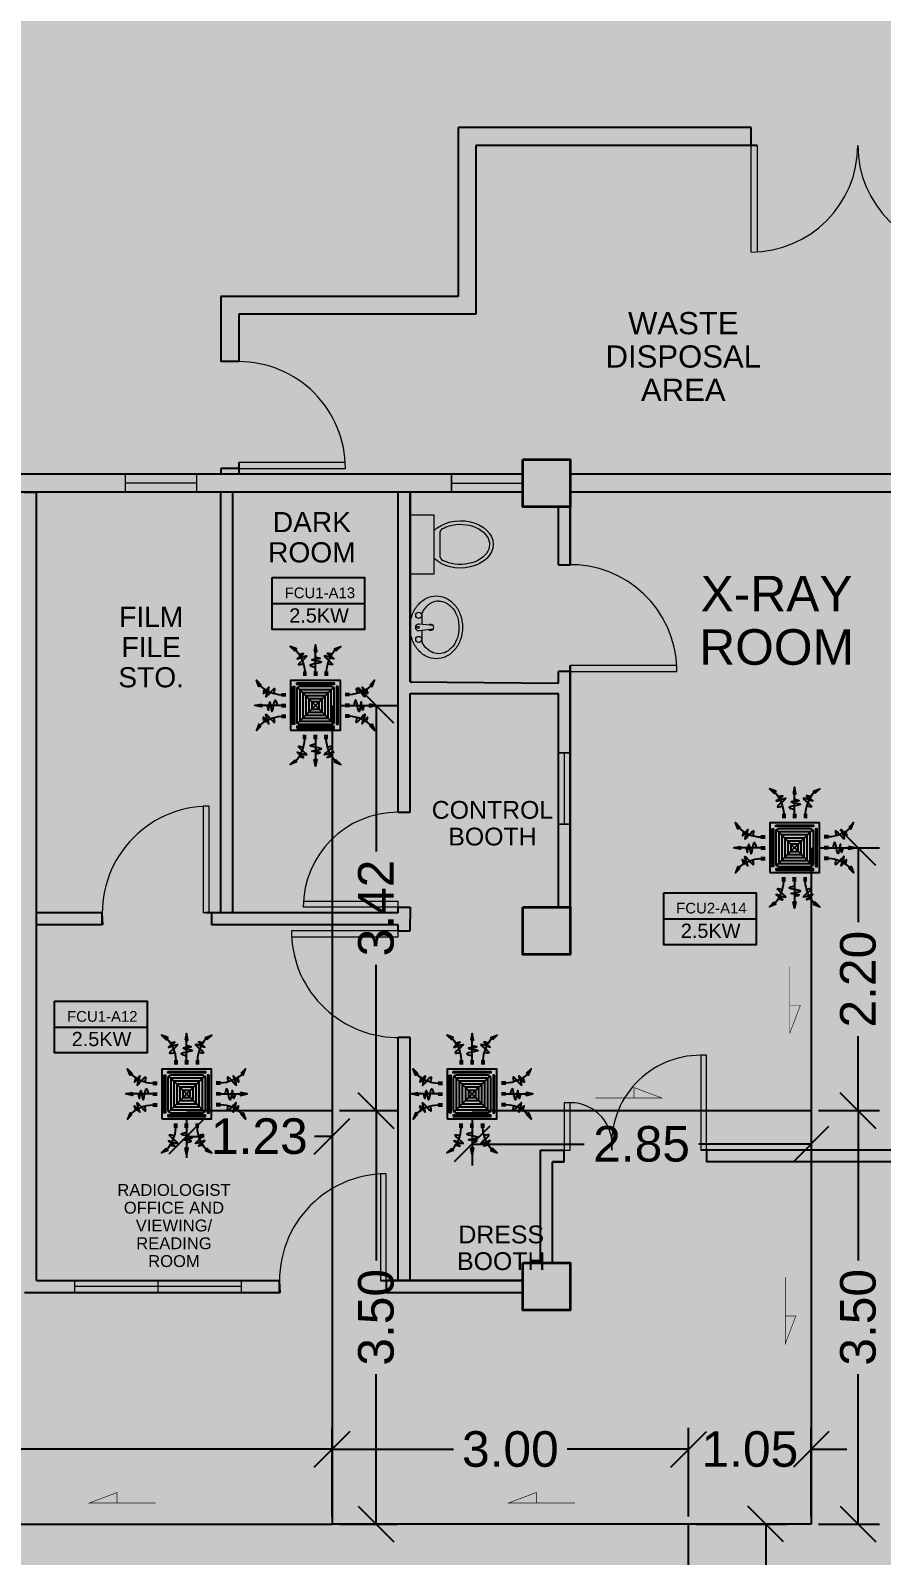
# Model space of a CAD drawing. Header units: millimetres. Extents: x -60 to 576, y -39 to 287.
# Drawn here: x 155.18 to 162.36, y 133.3 to 146.16 of the extents above; entities that cross this region are included whole.
import ezdxf

# ---------------------------------------------------------------- set-up
doc = ezdxf.new("R2010")
doc.units = ezdxf.units.MM
doc.header["$MEASUREMENT"] = 0
for name, color, linetype in [('AIR', 7, 'Continuous'), ('AIR-00', 7, 'Continuous'), ('AIR-01', 7, 'Continuous'), ('AIR-02', 7, 'Continuous'), ('AIR-04', 7, 'Continuous'), ('DRAIN PIPE', 7, 'Continuous'), ('fcu drain', 7, 'Continuous'), ('label', 7, 'Continuous'), ('Legends', 7, 'Continuous'), ('M-AC-TEXT', 7, 'Continuous')]:
    doc.layers.add(name, color=color, linetype=linetype)
doc.styles.add('ar-dim-axis', font='romans.shx', dxfattribs={"width": 0.8})
doc.styles.add('OIP FONT', font='GOTHIC.TTF', dxfattribs={"height": 150})
doc.styles.get("Standard").update_dxf_attribs({"font": 'arial.ttf'})
doc.styles.add('SWISSLT175', font='swissl.ttf', dxfattribs={"height": 0.175})
doc.dimstyles.new('ar-dim-axis', dxfattribs={"dimtxt": 350, "dimasz": 250, "dimexe": 75, "dimexo": 75, "dimgap": 200, "dimtad": 1, "dimdec": 0, "dimzin": 12, "dimdsep": 46, "dimtxsty": 'ar-dim-axis', "dimblk": 'ARCHTICK', "dimcen": 120, "dimclrd": 11, "dimclre": 8, "dimclrt": 4, "dimadec": 0, "dimazin": 3, "dimtm": 1, "dimtfac": 1, "dimtdec": 0, "dimtix": 1, "dimtmove": 2, "dimatfit": 3, "dimldrblk": 'ARCHTICK', "dimfxl": 1, "dimtolj": 1, "dimtzin": 0, "dimarcsym": 1})
doc.dimstyles.new('Copy of dimension', dxfattribs={"dimtxt": 0.3, "dimasz": 0.3, "dimexe": 0.18, "dimexo": 0.0625, "dimgap": 0.09, "dimtad": 0, "dimzin": 0, "dimdsep": 46, "dimtxsty": 'Standard', "dimblk": 'OBLIQUE', "dimcen": 0.09, "dimclrd": 256, "dimclre": 256, "dimclrt": 256, "dimadec": 0, "dimazin": 0, "dimtfac": 1, "dimtofl": 0, "dimtmove": 0, "dimatfit": 3, "dimldrblk": 'OBLIQUE', "dimfxl": 1, "dimtolj": 1, "dimtzin": 0, "dimarcsym": 0})

# ---------------------------------------------------------------- blocks, each defined once
blk = doc.blocks.new('_ARCHTICK')
at = {"color": 0, "linetype": 'ByBlock', "const_width": 0.15}
blk.add_lwpolyline([(-0.5, -0.5), (0.5, 0.5)], dxfattribs=at)
blk = doc.blocks.new('FCU-13000P (CASSETTE SPLIT)')
at = {"layer": 'AIR-00', "ltscale": 3}
for p, q in [((-7.105427357601002e-15, 0.5227760220777427), (-7.105427357601002e-15, 0.999858067324416)), ((-0.1934974863815064, 0.5583965329426945), (-0.1934974863815064, 0.4871555112127943)), ((-0.1618149178217116, 0.5583965329426945), (-0.1618149178217116, 0.4871555112127943)), ((-0.01584128427990628, 0.5583965329426945), (-0.01584128427990628, 0.4871555112127943)), ((0.01584128427989029, 0.5583965329426945), (0.01584128427989029, 0.4871555112127943)), ((0.1618149178217116, 0.5583965329426945), (0.1618149178217116, 0.4871555112127943)), ((0.1934974863815064, 0.5583965329426945), (0.1934974863815064, 0.4871555112127943)), ((-0.5227760220777427, 7.105427357601002e-15), (-0.999858067324416, 7.105427357601002e-15)), ((-0.5583965329426945, 0.1934974863815064), (-0.4871555112127934, 0.1934974863815064)), ((-0.5583965329426945, 0.1618149178217116), (-0.4871555112127934, 0.1618149178217116)), ((-0.5583965329426945, 0.01584128427990628), (-0.4871555112127934, 0.01584128427990628)), ((0.5583965329426945, 0.1934974863815064), (0.4871555112127934, 0.1934974863815064)), ((0.5583965329426945, 0.1618149178217116), (0.4871555112127934, 0.1618149178217116)), ((0.5583965329426945, 0.01584128427990628), (0.4871555112127934, 0.01584128427990628)), ((0.5227760220777427, 7.105427357601002e-15), (0.999858067324416, 7.105427357601002e-15)), ((-0.5583965329426945, -0.01584128427989029), (-0.4871555112127934, -0.01584128427989029)), ((-0.5583965329426945, -0.1618149178217116), (-0.4871555112127934, -0.1618149178217116)), ((-0.5583965329426945, -0.1934974863815064), (-0.4871555112127934, -0.1934974863815064)), ((0.5583965329426945, -0.01584128427989029), (0.4871555112127934, -0.01584128427989029)), ((0.5583965329426945, -0.1618149178217116), (0.4871555112127934, -0.1618149178217116)), ((0.5583965329426945, -0.1934974863815064), (0.4871555112127934, -0.1934974863815064)), ((-0.1934974863815064, -0.5583965329426945), (-0.1934974863815064, -0.4871555112127943)), ((-0.1618149178217116, -0.5583965329426945), (-0.1618149178217116, -0.4871555112127943)), ((-0.01584128427990628, -0.5583965329426945), (-0.01584128427990628, -0.4871555112127943)), ((0.01584128427989029, -0.5583965329426945), (0.01584128427989029, -0.4871555112127943)), ((0.1618149178217116, -0.5583965329426945), (0.1618149178217116, -0.4871555112127943)), ((0.1934974863815064, -0.5583965329426945), (0.1934974863815064, -0.4871555112127943)), ((-7.105427357601002e-15, -0.5227760220777427), (-7.105427357601002e-15, -0.999858067324416))]:
    blk.add_line(p, q, dxfattribs=at)
at = {"layer": 'AIR-00'}
for p, q in [((0.2953553390593271, -0.2953553390593253), (-0.2953553390593271, 0.2953553390593253)), ((0.2953553390593271, 0.2953553390593253), (-0.2953553390593271, -0.2953553390593253))]:
    blk.add_line(p, q, dxfattribs=at)
at = {"layer": 'AIR-00', "ltscale": 3}
for points in [[(-0.3354339739758903, 0.8949367535147612), (-0.311302411150054, 0.9324741763992979), (-0.4157311477908916, 0.9730825421665728)], [(-0.02231249897048215, 0.8900557322108931), (0.02231249897046617, 0.8900557322108931), (-8.881784197001252e-15, 0.999858067324416)], [(0.3354339739758903, 0.8949367535147612), (0.311302411150054, 0.9324741763992979), (0.4157311477908916, 0.9730825421665728)], [(-0.8949367535147612, 0.3354339739758903), (-0.9324741763992979, 0.311302411150054), (-0.9730825421665728, 0.4157311477908916)], [(0.8949367535147612, 0.3354339739758903), (0.9324741763992979, 0.311302411150054), (0.9730825421665728, 0.4157311477908916)], [(-0.8900557322108931, 0.02231249897048215), (-0.8900557322108931, -0.02231249897046617), (-0.999858067324416, 8.881784197001252e-15)], [(0.8900557322108931, 0.02231249897048215), (0.8900557322108931, -0.02231249897046617), (0.999858067324416, 8.881784197001252e-15)], [(-0.8949367535147612, -0.3354339739758903), (-0.9324741763992979, -0.311302411150054), (-0.9730825421665728, -0.4157311477908916)], [(0.8949367535147612, -0.3354339739758903), (0.9324741763992979, -0.311302411150054), (0.9730825421665728, -0.4157311477908916)], [(-0.3354339739758903, -0.8949367535147612), (-0.311302411150054, -0.9324741763992979), (-0.4157311477908916, -0.9730825421665728)], [(-0.02231249897048215, -0.8900557322108931), (0.02231249897046617, -0.8900557322108931), (-8.881784197001252e-15, -0.999858067324416)], [(0.3354339739758903, -0.8949367535147612), (0.311302411150054, -0.9324741763992979), (0.4157311477908916, -0.9730825421665728)]]:
    blk.add_lwpolyline(points, close=True, dxfattribs=at)
at = {"layer": 'AIR-00'}
for points in [[(-0.3233681925629757, 0.9137054649570295, -0.1718088678768037), (-0.1776562021016108, 0.5583965329426945), (-0.1776562021016108, 0.5222310829013512)], [(0.3233681925629757, 0.9137054649570295, 0.1718088678768037), (0.1776562021016108, 0.5583965329426945), (0.1776562021016108, 0.5222310829013512)], [(-0.9137054649570295, 0.3233681925629757, 0.1718088678768037), (-0.5583965329426945, 0.1776562021016108), (-0.5222310829013512, 0.1776562021016108)], [(0.9137054649570295, 0.3233681925629757, -0.1718088678768037), (0.5583965329426945, 0.1776562021016108), (0.5222310829013512, 0.1776562021016108)], [(-0.9137054649570295, -0.3233681925629757, -0.1718088678768037), (-0.5583965329426945, -0.1776562021016108), (-0.5222310829013512, -0.1776562021016108)], [(0.9137054649570295, -0.3233681925629757, 0.1718088678768037), (0.5583965329426945, -0.1776562021016108), (0.5222310829013512, -0.1776562021016108)], [(-0.3233681925629757, -0.9137054649570295, 0.1718088678768037), (-0.1776562021016108, -0.5583965329426945), (-0.1776562021016108, -0.5222310829013512)], [(0.3233681925629757, -0.9137054649570295, -0.1718088678768037), (0.1776562021016108, -0.5583965329426945), (0.1776562021016108, -0.5222310829013512)]]:
    blk.add_lwpolyline(points, format="xyb", dxfattribs=at)
for points in [[(-0.2599999999999998, -0.259999999999998), (0.2599999999999998, -0.2599999999999962), (0.2600000000000007, 0.259999999999998), (-0.2599999999999998, 0.259999999999998)], [(-0.2100000000000009, -0.2099999999999991), (0.2100000000000026, -0.2099999999999973), (0.2100000000000009, 0.2099999999999991), (-0.2100000000000009, 0.2099999999999991)], [(-0.160000000000001, -0.1599999999999984), (0.1600000000000028, -0.1599999999999966), (0.160000000000001, 0.1599999999999984), (-0.160000000000001, 0.1599999999999984)], [(-0.1100000000000012, -0.1099999999999994), (0.110000000000003, -0.1099999999999977), (0.1100000000000012, 0.1099999999999994), (-0.1100000000000012, 0.1099999999999994)], [(-0.06000000000000139, -0.05999999999999872), (0.06000000000000316, -0.05999999999999694), (0.06000000000000139, 0.05999999999999872), (-0.06000000000000139, 0.05999999999999872)]]:
    blk.add_lwpolyline(points, close=True, dxfattribs=at)
at = {"layer": 'AIR-00', "ltscale": 3}
for points in [[(-0.2677478374719957, 0.8404580605517644), (-0.2311577860871346, 0.8521369272970549), (-0.1336933111678267, 0.8824412830765702), (-0.422244853896613, 0.7038013426221994), (0.004842014239526904, 0.9030058120233662), (-0.358385268367277, 0.6454544827540296), (-0.2387546223537829, 0.6780035992551685), (-0.199446847060301, 0.6895241051866989)], [(0.2677478374719957, 0.8404580605517644), (0.2311577860871346, 0.8521369272970549), (0.1336933111678267, 0.8824412830765702), (0.422244853896613, 0.7038013426221994), (-0.004842014239526904, 0.9030058120233662), (0.358385268367277, 0.6454544827540296), (0.2387546223537829, 0.6780035992551685), (0.199446847060301, 0.6895241051866989)], [(-0.8404580605517644, 0.2677478374719957), (-0.8521369272970549, 0.2311577860871346), (-0.8824412830765702, 0.1336933111678267), (-0.7038013426221994, 0.422244853896613), (-0.9030058120233662, -0.004842014239526904), (-0.6454544827540296, 0.358385268367277), (-0.6780035992551685, 0.2387546223537829), (-0.6895241051866989, 0.199446847060301)], [(0.8404580605517644, 0.2677478374719957), (0.8521369272970549, 0.2311577860871346), (0.8824412830765702, 0.1336933111678267), (0.7038013426221994, 0.422244853896613), (0.9030058120233662, -0.004842014239526904), (0.6454544827540296, 0.358385268367277), (0.6780035992551685, 0.2387546223537829), (0.6895241051866989, 0.199446847060301)], [(-0.8404580605517644, -0.2677478374719957), (-0.8521369272970549, -0.2311577860871346), (-0.8824412830765702, -0.1336933111678267), (-0.7038013426221994, -0.422244853896613), (-0.9030058120233662, 0.004842014239526904), (-0.6454544827540296, -0.358385268367277), (-0.6780035992551685, -0.2387546223537829), (-0.6895241051866989, -0.199446847060301)], [(0.8404580605517644, -0.2677478374719957), (0.8521369272970549, -0.2311577860871346), (0.8824412830765702, -0.1336933111678267), (0.7038013426221994, -0.422244853896613), (0.9030058120233662, 0.004842014239526904), (0.6454544827540296, -0.358385268367277), (0.6780035992551685, -0.2387546223537829), (0.6895241051866989, -0.199446847060301)], [(-0.2677478374719957, -0.8404580605517644), (-0.2311577860871346, -0.8521369272970549), (-0.1336933111678267, -0.8824412830765702), (-0.422244853896613, -0.7038013426221994), (0.004842014239526904, -0.9030058120233662), (-0.358385268367277, -0.6454544827540296), (-0.2387546223537829, -0.6780035992551685), (-0.199446847060301, -0.6895241051866989)], [(0.2677478374719957, -0.8404580605517644), (0.2311577860871346, -0.8521369272970549), (0.1336933111678267, -0.8824412830765702), (0.422244853896613, -0.7038013426221994), (-0.004842014239526904, -0.9030058120233662), (0.358385268367277, -0.6454544827540296), (0.2387546223537829, -0.6780035992551685), (0.199446847060301, -0.6895241051866989)]]:
    blk.add_open_spline(points, degree=3, knots=[0.003283373016645994, 0.003283373016645994, 0.003283373016645994, 0.003283373016645994, 0.07125673401182435, 0.1924074622850254, 0.3347111145698326, 0.5062144727996265, 0.5813292033149298, 0.5813292033149298, 0.5813292033149298, 0.5813292033149298], dxfattribs=at)
for points in [[(-8.881784197001252e-15, 0.7998245828525512), (0.07656577961462041, 0.77607757560925), (-0.05808428128809773, 0.7549690294354541), (0.09768727811871436, 0.7180292880357495), (-0.08712642193214215, 0.6626196044680484), (-8.881784197001252e-15, 0.6309567852073492)], [(-0.7998245828525512, 8.881784197001252e-15), (-0.77607757560925, -0.07656577961462041), (-0.7549690294354541, 0.05808428128809773), (-0.7180292880357495, -0.09768727811871436), (-0.6626196044680484, 0.08712642193214215), (-0.6309567852073492, 8.881784197001252e-15)], [(0.7998245828525512, 8.881784197001252e-15), (0.77607757560925, -0.07656577961462041), (0.7549690294354541, 0.05808428128809773), (0.7180292880357495, -0.09768727811871436), (0.6626196044680484, 0.08712642193214215), (0.6309567852073492, 8.881784197001252e-15)], [(-8.881784197001252e-15, -0.7998245828525512), (0.07656577961462041, -0.77607757560925), (-0.05808428128809773, -0.7549690294354541), (0.09768727811871436, -0.7180292880357495), (-0.08712642193214215, -0.6626196044680484), (-8.881784197001252e-15, -0.6309567852073492)]]:
    blk.add_spline(points, degree=3, dxfattribs=at)
for points in [[(-0.4157311477908907, 0.9730825421665728), (-0.3354339739758911, 0.8949367535147612), (-0.3113024111500549, 0.9324741763992979)], [(-7.993605777301127e-15, 0.999858067324416), (-0.02231249897048304, 0.8900557322108931), (0.02231249897046528, 0.8900557322108931)], [(0.4157311477908889, 0.9730825421665728), (0.3354339739758894, 0.8949367535147612), (0.3113024111500531, 0.9324741763992979)], [(-0.9730825421665728, 0.4157311477908898), (-0.8949367535147612, 0.3354339739758903), (-0.9324741763992979, 0.311302411150054)], [(0.9730825421665728, 0.4157311477908898), (0.8949367535147612, 0.3354339739758903), (0.9324741763992979, 0.311302411150054)], [(-0.999858067324416, 7.105427357601002e-15), (-0.8900557322108922, 0.02231249897048215), (-0.8900557322108922, -0.02231249897046617)], [(0.999858067324416, 7.105427357601002e-15), (0.8900557322108922, 0.02231249897048215), (0.8900557322108922, -0.02231249897046617)], [(-0.9730825421665728, -0.4157311477908898), (-0.8949367535147612, -0.3354339739758903), (-0.9324741763992979, -0.311302411150054)], [(0.9730825421665728, -0.4157311477908898), (0.8949367535147612, -0.3354339739758903), (0.9324741763992979, -0.311302411150054)], [(-0.4157311477908907, -0.9730825421665728), (-0.3354339739758911, -0.8949367535147612), (-0.3113024111500549, -0.9324741763992979)], [(-7.993605777301127e-15, -0.999858067324416), (-0.02231249897048304, -0.8900557322108931), (0.02231249897046528, -0.8900557322108931)], [(0.4157311477908889, -0.9730825421665728), (0.3354339739758894, -0.8949367535147612), (0.3113024111500531, -0.9324741763992979)]]:
    blk.add_solid(points, dxfattribs=at)
at = {"layer": 'AIR-01'}
for points in [[(-0.3725000000000005, 0.3099999999999987), (-0.3475000000000001, 0.3099999999999987), (-0.3475000000000001, -0.3099999999999987), (-0.3725000000000005, -0.3099999999999987)], [(-0.3100000000000005, 0.3724999999999987), (0.3100000000000005, 0.3724999999999987), (0.3100000000000005, 0.3475000000000001), (-0.3100000000000005, 0.3475000000000001)], [(0.3725000000000005, 0.3099999999999987), (0.3475000000000001, 0.3099999999999987), (0.3475000000000001, -0.3099999999999987), (0.3725000000000005, -0.3099999999999987)], [(-0.3100000000000005, -0.3724999999999987), (0.3100000000000005, -0.3724999999999987), (0.3100000000000005, -0.3475000000000001), (-0.3100000000000005, -0.3475000000000001)]]:
    blk.add_lwpolyline(points, close=True, dxfattribs=at)
at = {"layer": 'AIR-02'}
blk.add_lwpolyline([(-0.2600000000000007, -0.3099999999999987), (0.2600000000000016, -0.3099999999999969, 0.414213562373095), (0.3100000000000014, -0.2599999999999962), (0.3100000000000005, 0.259999999999998, 0.4142135623730945), (0.2600000000000007, 0.3099999999999987), (-0.2600000000000007, 0.3099999999999987, 0.414213562373095), (-0.3100000000000005, 0.259999999999998), (-0.3100000000000005, -0.259999999999998, 0.414213562373095)], format="xyb", close=True, dxfattribs=at)
at = {"layer": 'AIR-04'}
blk.add_lwpolyline([(-0.4100000000000001, -0.4100000000000001), (0.4100000000000001, -0.4100000000000001), (0.4100000000000001, 0.4100000000000001), (-0.4100000000000001, 0.4100000000000001)], close=True, dxfattribs=at)
blk = doc.blocks.new('_Oblique')
at = {"color": 0, "linetype": 'ByBlock', "lineweight": -2}
blk.add_line((-0.5, -0.5), (0.5, 0.5), dxfattribs=at)
blk = doc.blocks.new('*D10')
at = {"lineweight": -2, "transparency": 16777216}
for p, q in [((148.8979637426362, 133.6246154217504), (148.8979637426362, 134.3730372361977)), ((157.7263267132855, 133.6246154217504), (157.7263267132855, 134.3730372361977)), ((148.8979637426362, 134.1930372361977), (152.8311834271423, 134.1930372361977)), ((157.7263267132855, 134.1930372361977), (153.7931070287794, 134.1930372361977))]:
    blk.add_line(p, q, dxfattribs=at)
at = {"layer": 'Defpoints', "color": 0, "transparency": 16777216}
for p in [(157.7263267132855, 134.1930372361977), (148.8979637426362, 133.5621154217504), (157.7263267132855, 133.5621154217504)]:
    blk.add_point(p, dxfattribs=at)
at = {"lineweight": -2, "transparency": 16777216, "xscale": 0.3, "yscale": 0.3, "zscale": 0.3, "rotation": 180}
blk.add_blockref('_Oblique', (148.8979637426362, 134.1930372361977), dxfattribs=at)
at = {"lineweight": -2, "transparency": 16777216, "xscale": 0.3, "yscale": 0.3, "zscale": 0.3}
blk.add_blockref('_Oblique', (157.7263267132855, 134.1930372361977), dxfattribs=at)
at = {"transparency": 16777216, "insert": (153.3121452279608, 134.1930372361977), "char_height": 0.3, "attachment_point": 5}
blk.add_mtext('\\A1;8.85', dxfattribs=at)
blk = doc.blocks.new('*D11')
at = {"lineweight": -2, "transparency": 16777216}
for p, q in [((157.7263267132855, 133.6246154217504), (157.7263267132855, 134.3730372361977)), ((160.7325678847171, 133.6246154217504), (160.7325678847171, 134.3730372361977)), ((157.7263267132855, 134.1930372361977), (158.750429563667, 134.1930372361977)), ((160.7325678847171, 134.1930372361977), (159.7084650343355, 134.1930372361977))]:
    blk.add_line(p, q, dxfattribs=at)
at = {"layer": 'Defpoints', "color": 0, "transparency": 16777216}
for p in [(160.7325678847171, 134.1930372361977), (157.7263267132855, 133.5621154217504), (160.7325678847171, 133.5621154217504)]:
    blk.add_point(p, dxfattribs=at)
at = {"lineweight": -2, "transparency": 16777216, "xscale": 0.3, "yscale": 0.3, "zscale": 0.3, "rotation": 180}
blk.add_blockref('_Oblique', (157.7263267132855, 134.1930372361977), dxfattribs=at)
at = {"lineweight": -2, "transparency": 16777216, "xscale": 0.3, "yscale": 0.3, "zscale": 0.3}
blk.add_blockref('_Oblique', (160.7325678847171, 134.1930372361977), dxfattribs=at)
at = {"transparency": 16777216, "insert": (159.2294472990013, 134.1930372361977), "char_height": 0.3, "attachment_point": 5}
blk.add_mtext('\\A1;3.00', dxfattribs=at)
blk = doc.blocks.new('*D12')
at = {"lineweight": -2, "transparency": 16777216}
for p, q in [((160.7325678847171, 133.6246154217504), (160.7325678847171, 134.3730372361977)), ((161.7653255558159, 133.6246154217504), (161.7653255558159, 134.3730372361977)), ((160.7325678847171, 134.1930372361977), (160.4325678847171, 134.1930372361977)), ((161.7653255558159, 134.1930372361977), (162.0653255558159, 134.1930372361977))]:
    blk.add_line(p, q, dxfattribs=at)
at = {"layer": 'Defpoints', "color": 0, "transparency": 16777216}
for p in [(161.7653255558159, 134.1930372361977), (160.7325678847171, 133.5621154217504), (161.7653255558159, 133.5621154217504)]:
    blk.add_point(p, dxfattribs=at)
at = {"lineweight": -2, "transparency": 16777216, "xscale": 0.3, "yscale": 0.3, "zscale": 0.3}
blk.add_blockref('_Oblique', (160.7325678847171, 134.1930372361977), dxfattribs=at)
at = {"lineweight": -2, "transparency": 16777216, "xscale": 0.3, "yscale": 0.3, "zscale": 0.3, "rotation": 180}
blk.add_blockref('_Oblique', (161.7653255558159, 134.1930372361977), dxfattribs=at)
at = {"transparency": 16777216, "insert": (161.2489467202665, 134.1930372361977), "char_height": 0.3, "attachment_point": 5}
blk.add_mtext('\\A1;1.05', dxfattribs=at)
blk = doc.blocks.new('*D17')
at = {"lineweight": -2, "transparency": 16777216}
for p, q in [((157.7888267132783, 137.0494286054225), (158.2773408792218, 137.0494286054225)), ((158.0973408792217, 137.0494286054225), (158.0973408792217, 135.7847897489207)), ((158.0973408792217, 133.5621154217504), (158.0973408792217, 134.8267542782522)), ((157.7888267132855, 133.5621154217504), (158.2773408792218, 133.5621154217504))]:
    blk.add_line(p, q, dxfattribs=at)
at = {"layer": 'Defpoints', "color": 0, "transparency": 16777216}
for p in [(157.7263267132783, 137.0494286054225), (158.0973408792217, 137.0494286054225), (157.7263267132855, 133.5621154217504)]:
    blk.add_point(p, dxfattribs=at)
at = {"lineweight": -2, "transparency": 16777216, "xscale": 0.3, "yscale": 0.3, "zscale": 0.3}
for p, rotation in [((158.0973408792217, 137.0494286054225), 90), ((158.0973408792217, 133.5621154217504), 270)]:
    blk.add_blockref('_Oblique', p, dxfattribs=dict(at, rotation=rotation))
at = {"transparency": 16777216, "insert": (158.0973408792217, 135.3057720135864), "char_height": 0.3, "attachment_point": 5, "rotation": 90}
blk.add_mtext('\\A1;3.50', dxfattribs=at)
blk = doc.blocks.new('*D18')
at = {"lineweight": -2, "transparency": 16777216}
for p, q in [((156.4996468314036, 136.9869286054225), (156.4996468314036, 136.6521252515952)), ((157.7263267132855, 136.9869286054225), (157.7263267132855, 136.6521252515952)), ((156.4996468314036, 136.8321252515952), (156.6474751761645, 136.8321252515952)), ((157.7263267132855, 136.8321252515952), (157.5784983685246, 136.8321252515952))]:
    blk.add_line(p, q, dxfattribs=at)
at = {"layer": 'Defpoints', "color": 0, "transparency": 16777216}
for p in [(156.4996468314036, 137.0494286054225), (157.7263267132855, 137.0494286054225), (156.4996468314036, 136.8321252515952)]:
    blk.add_point(p, dxfattribs=at)
at = {"lineweight": -2, "transparency": 16777216, "xscale": 0.3, "yscale": 0.3, "zscale": 0.3, "rotation": 180}
blk.add_blockref('_Oblique', (156.4996468314036, 136.8321252515952), dxfattribs=at)
at = {"lineweight": -2, "transparency": 16777216, "xscale": 0.3, "yscale": 0.3, "zscale": 0.3}
blk.add_blockref('_Oblique', (157.7263267132855, 136.8321252515952), dxfattribs=at)
at = {"transparency": 16777216, "insert": (157.1129867723446, 136.8321252515952), "char_height": 0.3, "attachment_point": 5}
blk.add_mtext('\\A1;1.23', dxfattribs=at)
blk = doc.blocks.new('*D19')
at = {"lineweight": -2, "transparency": 16777216}
for p, q in [((157.7888267132855, 140.4667007765955), (158.2773408792218, 140.4667007765955)), ((158.0973408792217, 140.4667007765955), (158.0973408792217, 139.2360592339831)), ((158.0973408792217, 137.0494286054225), (158.0973408792217, 138.2800701480349)), ((157.7888267132783, 137.0494286054225), (158.2773408792218, 137.0494286054225))]:
    blk.add_line(p, q, dxfattribs=at)
at = {"layer": 'Defpoints', "color": 0, "transparency": 16777216}
for p in [(157.7263267132855, 140.4667007765955), (158.0973408792217, 140.4667007765955), (157.7263267132783, 137.0494286054225)]:
    blk.add_point(p, dxfattribs=at)
at = {"lineweight": -2, "transparency": 16777216, "xscale": 0.3, "yscale": 0.3, "zscale": 0.3}
for p, rotation in [((158.0973408792217, 140.4667007765955), 90), ((158.0973408792217, 137.0494286054225), 270)]:
    blk.add_blockref('_Oblique', p, dxfattribs=dict(at, rotation=rotation))
at = {"transparency": 16777216, "insert": (158.0973408792217, 138.7580646910089), "char_height": 0.3, "attachment_point": 5, "rotation": 90}
blk.add_mtext('\\A1;3.42', dxfattribs=at)
blk = doc.blocks.new('*D20')
at = {"lineweight": -2, "transparency": 16777216}
for p, q in [((158.9062275347075, 136.9869286054225), (158.9062275347075, 136.5872397151929)), ((161.7653255558159, 136.9869286054225), (161.7653255558159, 136.5872397151929)), ((158.9062275347075, 136.7672397151929), (159.8524614020148, 136.7672397151929)), ((161.7653255558159, 136.7672397151929), (160.8190916885086, 136.7672397151929))]:
    blk.add_line(p, q, dxfattribs=at)
at = {"layer": 'Defpoints', "color": 0, "transparency": 16777216}
for p in [(158.9062275347075, 137.0494286054225), (161.7653255558159, 137.0494286054225), (158.9062275347075, 136.7672397151929)]:
    blk.add_point(p, dxfattribs=at)
at = {"lineweight": -2, "transparency": 16777216, "xscale": 0.3, "yscale": 0.3, "zscale": 0.3, "rotation": 180}
blk.add_blockref('_Oblique', (158.9062275347075, 136.7672397151929), dxfattribs=at)
at = {"lineweight": -2, "transparency": 16777216, "xscale": 0.3, "yscale": 0.3, "zscale": 0.3}
blk.add_blockref('_Oblique', (161.7653255558159, 136.7672397151929), dxfattribs=at)
at = {"transparency": 16777216, "insert": (160.3357765452617, 136.7672397151929), "char_height": 0.3, "attachment_point": 5}
blk.add_mtext('\\A1;2.85', dxfattribs=at)
blk = doc.blocks.new('*D21')
at = {"lineweight": -2, "transparency": 16777216}
for p, q in [((161.827825555816, 139.2667007765984), (162.3408835721114, 139.2667007765984)), ((162.1608835721113, 139.2667007765984), (162.1608835721113, 138.6397427264811)), ((162.1608835721113, 137.0494286054225), (162.1608835721113, 137.6763866555398)), ((161.827825555816, 137.0494286054225), (162.3408835721114, 137.0494286054225))]:
    blk.add_line(p, q, dxfattribs=at)
at = {"layer": 'Defpoints', "color": 0, "transparency": 16777216}
for p in [(161.765325555816, 139.2667007765984), (162.1608835721113, 139.2667007765984), (161.765325555816, 137.0494286054225)]:
    blk.add_point(p, dxfattribs=at)
at = {"lineweight": -2, "transparency": 16777216, "xscale": 0.3, "yscale": 0.3, "zscale": 0.3}
for p, rotation in [((162.1608835721113, 139.2667007765984), 90), ((162.1608835721113, 137.0494286054225), 270)]:
    blk.add_blockref('_Oblique', p, dxfattribs=dict(at, rotation=rotation))
at = {"transparency": 16777216, "insert": (162.1608835721113, 138.1580646910104), "char_height": 0.3, "attachment_point": 5, "rotation": 90}
blk.add_mtext('\\A1;2.20', dxfattribs=at)
blk = doc.blocks.new('*D22')
at = {"lineweight": -2, "transparency": 16777216}
for p, q in [((161.827825555816, 137.0494286054226), (162.3408835721114, 137.0494286054226)), ((162.1608835721114, 137.0494286054226), (162.1608835721114, 135.7847897489208)), ((162.1608835721114, 133.5621154217504), (162.1608835721114, 134.8267542782523)), ((161.827825555816, 133.5621154217504), (162.3408835721114, 133.5621154217504))]:
    blk.add_line(p, q, dxfattribs=at)
at = {"layer": 'Defpoints', "color": 0, "transparency": 16777216}
for p in [(161.765325555816, 137.0494286054226), (162.1608835721114, 137.0494286054226), (161.765325555816, 133.5621154217504)]:
    blk.add_point(p, dxfattribs=at)
at = {"lineweight": -2, "transparency": 16777216, "xscale": 0.3, "yscale": 0.3, "zscale": 0.3}
for p, rotation in [((162.1608835721114, 137.0494286054226), 90), ((162.1608835721114, 133.5621154217504), 270)]:
    blk.add_blockref('_Oblique', p, dxfattribs=dict(at, rotation=rotation))
at = {"transparency": 16777216, "insert": (162.1608835721114, 135.3057720135864), "char_height": 0.3, "attachment_point": 5, "rotation": 90}
blk.add_mtext('\\A1;3.50', dxfattribs=at)
blk = doc.blocks.new('*D29')
at = {"lineweight": -2, "transparency": 16777216}
for p, q in [((160.7950678847172, 133.5621154217504), (161.562369813579, 133.5621154217504)), ((161.382369813579, 133.5621154217504), (161.382369813579, 131.9753344261887)), ((161.382369813579, 129.4184442901085), (161.382369813579, 131.0052252856703)), ((160.7950678847244, 129.4184442901085), (161.562369813579, 129.4184442901085))]:
    blk.add_line(p, q, dxfattribs=at)
at = {"layer": 'Defpoints', "color": 0, "transparency": 16777216}
for p in [(160.7325678847172, 133.5621154217504), (160.7325678847244, 129.4184442901085), (161.382369813579, 129.4184442901085)]:
    blk.add_point(p, dxfattribs=at)
at = {"lineweight": -2, "transparency": 16777216, "xscale": 0.3, "yscale": 0.3, "zscale": 0.3}
for p, rotation in [((161.382369813579, 133.5621154217504), 90), ((161.382369813579, 129.4184442901085), 270)]:
    blk.add_blockref('_Oblique', p, dxfattribs=dict(at, rotation=rotation))
at = {"transparency": 16777216, "insert": (161.382369813579, 131.4902798559294), "char_height": 0.3, "attachment_point": 5, "rotation": 90}
blk.add_mtext('\\A1;4.14', dxfattribs=at)

msp = doc.modelspace()

# ---------------------------------------------------------------- linework, layer by layer
at = {"color": 8, "lineweight": 25}
for p, q in [((161.2588267132939, 145.3410339835889), (158.7888267132928, 145.3410339835889)), ((158.7888267132928, 145.3410339835889), (158.7888267132928, 143.9161125468006)), ((161.2588267132939, 145.1910339835874), (161.2588267132939, 145.3410339835889)), ((161.3088267132823, 145.1910339835874), (158.9388267132869, 145.1910339835874)), ((158.9388267132869, 145.1910339835874), (158.9388267132869, 143.7661125467991)), ((158.7888267132928, 143.9161125468006), (156.7888267132928, 143.9161125468006)), ((156.7888267132928, 143.9161125468006), (156.7888267132928, 143.3664659911726)), ((158.9388267132869, 143.7661125467991), (156.9388267132869, 143.7661125467991)), ((156.9388267132869, 143.7661125467991), (156.9388267132869, 143.3664659911726)), ((156.9388267132869, 143.7661125467991), (156.9388267132869, 143.3664659911726)), ((156.9388267132869, 143.3664659911726), (156.7888267132928, 143.3664659911726)), ((159.3338267132765, 142.4161125468006), (153.7338267132852, 142.4161125468006)), ((156.7888267132928, 142.4661125467962), (156.7888267132928, 142.4161125468006)), ((156.9388267132869, 142.4661125467962), (156.7888267132928, 142.4661125467962)), ((156.9388267132869, 142.5161125467991), (156.9388267132869, 142.4161125468006)), ((163.0588267132823, 142.4161125468006), (159.7338267132852, 142.4161125468006)), ((159.3338267132765, 142.2661125467991), (153.7338267132852, 142.2661125467991)), ((155.2338267132852, 135.616112546805), (155.2338267132852, 142.2661125467991)), ((156.7888267132928, 138.7161125468035), (156.7888267132928, 142.2661125467991)), ((156.888826713284, 138.7161125468035), (156.888826713284, 142.2661125467991)), ((158.2838267132881, 139.5661125468021), (158.2838267132881, 142.2661125467991)), ((158.3838267132939, 140.66521968966), (158.3838267132939, 142.2661125467991)), ((158.3838267132939, 142.2661125467991), (158.3838267132939, 140.6661125468006)), ((163.0588267132823, 142.2661125467991), (159.7338267132852, 142.2661125467991)), ((163.0588267132823, 142.2661125467991), (161.0838267132765, 142.2661125467991)), ((159.6338267132939, 141.6536125468035), (159.6338267132939, 142.1411125467991)), ((159.7338267132852, 141.6536125468035), (159.7338267132852, 142.1411125467991)), ((159.7338267132852, 142.1411125467991), (159.7338267132852, 141.6536125468035)), ((159.6338267132939, 141.6536125468035), (159.7338267132852, 141.6536125468035)), ((159.6338267132939, 140.6536125468035), (159.6338267132939, 140.7536125468021)), ((159.7338267132852, 140.7536125468021), (159.6338267132939, 140.7536125468021)), ((159.7338267132852, 138.7661125467991), (159.7338267132852, 140.8036125467977)), ((159.7338267132852, 140.8036125467977), (159.7338267132852, 138.7661125467991)), ((159.7338267132852, 140.6536125468035), (159.7338267132852, 140.7536125468021)), ((158.3838267132939, 140.66521968966), (159.6338267132939, 140.6540589753702)), ((158.3838267132939, 139.5661125468021), (158.3838267132939, 140.5661125468021)), ((158.3838267132939, 140.5661125468021), (159.6338267132939, 140.5661125468021)), ((159.6338267132939, 138.7661125467991), (159.6338267132939, 140.5661125468021)), ((159.7338267132852, 138.7661125467991), (159.7338267132852, 140.5661125468021)), ((159.7338267132852, 140.5661125468021), (159.7338267132852, 140.0661125468021)), ((155.7888267132928, 138.7161125468035), (155.2338267132852, 138.7161125468035)), ((155.7888267132928, 138.616112546805), (155.7888267132928, 138.7161125468035)), ((158.2838267132881, 138.7161125468035), (156.6588267132881, 138.7161125468035)), ((156.7088267132765, 138.7161125468035), (156.7088267132765, 138.616112546805)), ((158.2838267132881, 138.7661125467991), (158.3838267132939, 138.7661125467991)), ((158.2838267132881, 138.7161125468035), (158.2838267132881, 138.7661125467991)), ((158.3838267132939, 138.7661125467991), (158.3838267132939, 138.6661125468006)), ((158.3838267132939, 138.5661125468021), (158.3838267132939, 138.6661125468006)), ((155.7888267132928, 138.616112546805), (155.2338267132852, 138.616112546805)), ((155.6143995222935, 138.616112546805), (155.6088267132852, 138.616112546805)), ((158.2838267132881, 138.616112546805), (156.7088267132765, 138.616112546805)), ((158.2838267132881, 138.5661125468021), (158.2838267132881, 138.616112546805)), ((158.2838267132881, 138.5661125468021), (158.3838267132939, 138.5661125468021)), ((158.2833055781936, 135.616112546805), (158.2833055781936, 137.6657653915306)), ((158.3833055781849, 137.6657653915306), (158.2833055781936, 137.6657653915306)), ((158.3833055781849, 135.616112546805), (158.3833055781849, 137.6657653915306)), ((159.4838267132852, 135.7661125467991), (159.4838267132852, 136.7161125468035)), ((159.4838267132852, 136.7161125468035), (159.6838267132823, 136.7161125468035)), ((159.6838267132823, 136.616112546805), (159.5838267132765, 136.616112546805)), ((159.5838267132765, 135.7661125467991), (159.5838267132765, 136.616112546805)), ((159.5838267132765, 136.616112546805), (159.6838267132823, 136.616112546805)), ((159.6838267132823, 136.616112546805), (159.6838267132823, 136.7161125468035)), ((163.208826713291, 136.7161125468035), (160.8338267132765, 136.7161125468035)), ((160.8838267132939, 136.7161125468035), (160.8838267132939, 136.616112546805)), ((163.208826713291, 136.616112546805), (160.8838267132939, 136.616112546805)), ((155.2338267132852, 135.616112546805), (157.2833055781936, 135.616112546805)), ((157.2833055781936, 135.5161125467991), (157.2833055781936, 135.616112546805)), ((158.1333055781849, 135.616112546805), (159.3338267132765, 135.616112546805)), ((158.2833055781936, 135.616112546805), (158.1833055782024, 135.616112546805)), ((158.1833055782024, 135.616112546805), (158.1833055782024, 135.5161125467991)), ((159.3338267132765, 135.616112546805), (158.2338267132852, 135.616112546805)), ((155.1338267132939, 135.5161125467991), (157.2888783872019, 135.5161125467991)), ((158.1833055782024, 135.5161125467991), (159.3338267132765, 135.5161125467991))]:
    msp.add_line(p, q, dxfattribs=at)
at = {"color": 8, "lineweight": 13}
for p, q in [((161.2588267132939, 144.2910339835933), (161.2588267132939, 145.1910339835874)), ((161.2588267132939, 145.1910339835874), (161.3088267132823, 145.1910339835874)), ((161.3088267132823, 145.1910339835874), (161.3088267132823, 144.2910339835933)), ((157.8388267132811, 142.5161125467991), (156.9388267132869, 142.5161125467991)), ((156.9388267132869, 142.4661125467962), (157.8388267132811, 142.4661125467962)), ((160.6338267132939, 140.8036125467977), (159.7338267132852, 140.8036125467977)), ((159.7338267132852, 140.7536125468021), (160.6338267132939, 140.7536125468021)), ((160.6338267132939, 140.7536125468021), (160.6338267132939, 140.8036125467977)), ((156.6888267132869, 139.616112546805), (156.638826713284, 139.616112546805)), ((156.638826713284, 139.616112546805), (156.638826713284, 138.7161125468035)), ((156.6888267132869, 138.7161125468035), (156.6888267132869, 139.616112546805)), ((157.4838267132852, 138.8161125468021), (158.2838267132881, 138.8161125468021)), ((158.2838267132881, 138.7661125467991), (158.2838267132881, 138.8161125468021)), ((156.7388267132753, 138.7161125468035), (156.638826713284, 138.7161125468035)), ((158.2838267132881, 138.7661125467991), (157.4838267132852, 138.7661125467991)), ((158.2838267132881, 138.5661125468021), (157.3838267132939, 138.5661125468021)), ((157.3838267132939, 138.5661125468021), (157.3848689834683, 138.5161125467991)), ((158.2838267132881, 138.5161125467991), (158.2838267132881, 138.5661125468021)), ((157.3838267132939, 138.5161125467991), (158.2838267132881, 138.5161125467991)), ((158.1833055782024, 136.5161125467991), (158.1333055781849, 136.5161125467991)), ((158.1333055781849, 136.5161125467991), (158.1333055781849, 135.616112546805)), ((158.1833055782024, 135.616112546805), (158.1833055782024, 136.5161125467991))]:
    msp.add_line(p, q, dxfattribs=at)
at = {"color": 8, "lineweight": 9}
for p, q in [((155.9838267132852, 142.2661125467991), (155.9838267132852, 142.4161125468006)), ((156.5838267132765, 142.4161125468006), (156.5838267132765, 142.2661125467991)), ((159.3338267132765, 142.4161125468006), (158.7338267132852, 142.4161125468006)), ((158.7338267132852, 142.4161125468006), (158.7338267132852, 142.2661125467991)), ((156.5838267132765, 142.3411125467962), (155.9838267132852, 142.3411125467962)), ((156.5838267132765, 142.2661125467991), (155.9838267132852, 142.2661125467991)), ((158.7338267132852, 142.3411125467962), (159.3338267132765, 142.3411125467962)), ((158.3838267132939, 142.0751343435102), (158.5838267132765, 142.0751343435102)), ((158.3838267132939, 141.5751343435102), (158.3838267132939, 142.0751343435102)), ((158.5838267132765, 142.0751343435102), (158.5838267132765, 141.5751343435102)), ((158.6338267132939, 141.9157245754602), (158.6338267132939, 141.7347451311496)), ((158.5838267132765, 141.5751343435102), (158.3838267132939, 141.5751343435102)), ((158.4858267132783, 141.1495163302595), (158.4858267132783, 141.2517459538492)), ((158.5817113286737, 141.1396343434888), (158.4598728023536, 141.1529681599993)), ((158.5817113286737, 141.1106343434938), (158.4598728023536, 141.0973005269832)), ((159.7338267132852, 140.0661125468021), (159.6338267132939, 140.0661125468021)), ((159.6338267132939, 140.0661125468021), (159.6338267132939, 139.4661125467962)), ((159.6838267132823, 140.0661125468021), (159.6838267132823, 139.4661125467962)), ((159.6338267132939, 139.4661125467962), (159.7338267132852, 139.4661125467962)), ((155.5585661457423, 135.5161125467991), (155.5585661457423, 135.616112546805)), ((156.2585661457394, 135.616112546805), (156.9585661457365, 135.616112546805)), ((156.2585661457394, 135.616112546805), (156.2585661457394, 135.5161125467991)), ((156.9585661457365, 135.616112546805), (156.9585661457365, 135.5161125467991)), ((156.9585661457365, 135.5661125468021), (155.5585661457423, 135.5661125468021)), ((156.9585661457365, 135.5161125467991), (155.5585661457423, 135.5161125467991))]:
    msp.add_line(p, q, dxfattribs=at)
at = {"color": 8, "lineweight": -2}
for p, q in [((158.7338267132852, 142.4161125468006), (156.5838267132765, 142.4161125468006)), ((155.1338267132939, 142.2661125467991), (155.2338267132852, 142.2661125467991)), ((158.2838267132881, 139.5661125468021), (158.3838267132939, 139.5661125468021)), ((157.2888783872019, 135.5161125467991), (157.2833055781936, 135.5161125467991))]:
    msp.add_line(p, q, dxfattribs=at)
at = {"color": 8}
msp.add_line((156.9388267132869, 142.5161125467991), (156.9388267132869, 142.4161125468006), dxfattribs=at)
at = {"color": 8, "lineweight": 35}
for points in [[(159.3338267132765, 142.5411125468006), (159.7338267132852, 142.5411125468006), (159.7338267132852, 142.1411125467991), (159.3338267132765, 142.1411125467991)], [(159.3338267132765, 138.7661125467991), (159.7338267132852, 138.7661125467991), (159.7338267132852, 138.366112546805), (159.3338267132765, 138.366112546805)], [(159.3338267132765, 135.7661125467991), (159.7338267132852, 135.7661125467991), (159.7338267132852, 135.366112546805), (159.3338267132765, 135.366112546805)]]:
    msp.add_lwpolyline(points, close=True, dxfattribs=at)
at = {"color": 8, "lineweight": 9}
for points in [[(155.9838267132852, 142.4161125468006), (156.5838267132765, 142.4161125468006), (156.5838267132765, 142.2661125467991), (155.9838267132852, 142.2661125467991)], [(158.7338267132852, 142.4161125468006), (159.3338267132765, 142.4161125468006), (159.3338267132765, 142.2661125467991), (158.7338267132852, 142.2661125467991)], [(158.7338267132852, 142.4161125468006), (159.3338267132765, 142.4161125468006), (159.3338267132765, 142.2661125467991), (158.7338267132852, 142.2661125467991)], [(159.6338267132939, 140.0661125468021), (159.7338267132852, 140.0661125468021), (159.7338267132852, 139.4661125467962), (159.6338267132939, 139.4661125467962)], [(155.5585661457423, 135.616112546805), (156.9585661457365, 135.616112546805), (156.9585661457365, 135.5661125468021), (155.5585661457423, 135.5661125468021)]]:
    msp.add_lwpolyline(points, close=True, dxfattribs=at)
msp.add_lwpolyline([(158.6048267132844, 141.3901343434907, -0.115760267209179), (158.6873067974936, 141.37077914211, -0.1040474908766922), (158.7610973119278, 141.3125176405072, -0.09087492237644322), (158.8084581846904, 141.2286090178739, -0.08334350640224383), (158.8258267132894, 141.1251343434913, -0.08334350640224394), (158.8084581846904, 141.0216596691087, -0.0908749223764432), (158.7610973119278, 140.9377510464753, -0.1040474908766922), (158.6873067974936, 140.8794895448725, -0.1157602672091785), (158.6048267132844, 140.8601343434918, -0.115760267209179), (158.5223466290751, 140.8794895448725, -0.1040474908766922), (158.4485561146409, 140.9377510464753, -0.09087492237644303), (158.401195241893, 141.0216596691087, -0.08334350640224374), (158.3838267132939, 141.1251343434913, -0.08334350640224357), (158.401195241893, 141.2286090178739, -0.09087492237644279), (158.4485561146409, 141.3125176405072, -0.1040474908766923), (158.5223466290751, 141.37077914211, -0.115760267209179)], format="xyb", close=True, dxfattribs=at)
msp.add_lwpolyline([(158.6258267132923, 141.3476343434947, -0.1248382224124904), (158.6883966036237, 141.3317647954525, -0.1057880177444823), (158.746034866095, 141.2824656023065, -0.08669744615662442), (158.7822979197205, 141.2127200574821, -0.07677648408660569), (158.795826713276, 141.1251343434913, -0.07677648408660591), (158.7822979197205, 141.0375486295004, -0.08669744615662509), (158.746034866095, 140.967803084676, -0.1057880177444823), (158.6883966036237, 140.91850389153, -0.1248382224124908), (158.6258267132923, 140.9026343434878, -0.1248382224124908), (158.5632568229464, 140.91850389153, -0.1057880177444812), (158.5056185604896, 140.967803084676, -0.04006672484888339), (158.4858267132783, 140.9985227331333), (158.4858267132783, 141.100752356723, -0.04006672484888342)], format="xyb", dxfattribs=at)
at = {"color": 8, "lineweight": 13, "ltscale": 0.03}
for points in [[(160.8338267132765, 136.7161125468035), (160.8838267132794, 136.7161125468035), (160.8838267132794, 137.5161125468064), (160.8338267132765, 137.5161125468064)], [(159.6838267132823, 136.7161125468035), (159.7338267132852, 136.7161125468035), (159.7338267132852, 137.116112546805), (159.6838267132823, 137.116112546805)]]:
    msp.add_lwpolyline(points, close=True, dxfattribs=at)
at = {"color": 8, "lineweight": 9}
for centre, radius in [((158.4568267132833, 141.226734343493), 0.02550000000012176), ((158.4503267132802, 141.1251343434913), 0.009500000000046107), ((158.4568267132833, 141.0235343434895), 0.02550000000012176)]:
    msp.add_circle(centre, radius, dxfattribs=at)
at = {"color": 8, "lineweight": 13}
for centre, radius, start, end in [((161.2588267132939, 145.1910339835874), 0.8999999999999204, 270, 0), ((163.0588267132823, 145.1910339835874), 0.8999999999999773, 180, 270), ((156.9390451265478, 142.4666842493232), 0.8997817683597477, 359.9635954573809, 90.01390799284431), ((159.7338267132852, 140.7536125468021), 0.9003471552684336, 1.59114027140277, 91.59114027140276), ((156.6888267132869, 138.7161125468035), 0.8999999999999773, 90, 186.3793702083365), ((158.2838267132881, 138.7661125467991), 0.8000000000000114, 90, 180), ((158.2833055781936, 138.5661125468021), 0.9003471552684336, 181.5911402714028, 271.5911402714028), ((158.1833055782024, 135.616112546805), 0.8999999999999773, 90, 186.3793702083365)]:
    msp.add_arc(centre, radius, start, end, dxfattribs=at)
at = {"color": 8, "lineweight": 9}
for centre, radius, start, end in [((158.6838267132823, 141.9157245754602), 0.05, 118.150055444606, 180), ((158.6838267132968, 141.7347451311568), 0.05, 180.0000000045857, 241.991644610144), ((158.6870929885751, 141.1438109830913), 0.2283814166727088, 142.6185464878633, 151.7962543984163), ((158.6496385475163, 141.1724278594036), 0.1812458593414951, 118.4635583867666, 142.6185464872784), ((158.6258267132923, 141.2163503988984), 0.1312839445969672, 90, 118.4635583891949), ((158.4568267132833, 141.1251343434913), 0.02800000000013367, 83.75449461299107, 276.2455053870089), ((158.5587987352753, 141.1251343434913), 0.025, 36.30680536149435, 131.2021838629719), ((158.5587987352753, 141.1251343434913), 0.025, 228.7978161370281, 323.6931946385056), ((158.4880190209785, 141.1251343434913), 0.09480769230818611, 351.2025892912249, 8.797410708774326), ((158.5587987352753, 141.1251343434913), 0.025, 341.3792864330488, 18.62071356695123)]:
    msp.add_arc(centre, radius, start, end, dxfattribs=at)
at = {"color": 8, "lineweight": 13, "ltscale": 0.03}
for centre, radius, start, end in [((160.8338267132765, 136.764550046805), 0.7515625000000057, 90, 183.6952205319353), ((159.7338267132852, 136.7629875468035), 0.3531250000000057, 352.3718503313789, 90)]:
    msp.add_arc(centre, radius, start, end, dxfattribs=at)
at = {"color": 8, "lineweight": 9, "extrusion": (0, 0, -1)}
msp.add_ellipse((158.8088267132823, 141.8251343435102), major_axis=(-0.2750000000000004, 1.683889348827613e-17), ratio=0.7272727272727264, start_param=0.6125547383391642, end_param=5.670630568840422, dxfattribs=at)
at = {"color": 8, "lineweight": 9}
msp.add_open_spline([(158.6602375954805, 141.9598103273736), (158.6766472206925, 141.968590683048), (158.694708424691, 141.9760169593271), (158.7858591625242, 142.0029124757991), (158.8730844768704, 141.9977727001594), (159.0046717499624, 141.9400076222871), (159.0460351930212, 141.8899358854894), (159.059466726974, 141.7918243874071), (159.0335425993378, 141.7396566107843), (158.922331623047, 141.6655763186488), (158.8386313580392, 141.6477699937884), (158.724838738575, 141.6634244746372), (158.6899533686207, 141.6748534902424), (158.6603466974463, 141.6906011751187)], degree=3, knots=[0.9372534581533547, 0.9372534581533547, 0.9372534581533547, 0.9372534581533547, 1.185371885422327, 1.185371885422327, 2.11386371781458, 2.11386371781458, 3.042355550206833, 3.042355550206833, 3.970847382599086, 3.970847382599086, 4.899339214991339, 4.899339214991339, 5.346061580876492, 5.346061580876492, 5.346061580876492, 5.346061580876492], dxfattribs=at)
at = {"layer": 'DRAIN PIPE', "color": 7, "linetype": 'Continuous', "const_width": 0.005}
for points in [[(161.585811370634, 138.2637113588814), (161.585811370634, 137.7035154376815), (161.6745365772799, 137.9384549821577), (161.585811370634, 137.9384549821577)], [(159.9470906102776, 137.1550951946981), (160.5072865314775, 137.1550951946981), (160.2723469870013, 137.243820401344), (160.2723469870013, 137.1550951946981)], [(161.5470615149443, 135.641789945007), (161.5470615149443, 135.081594023807), (161.6357867215902, 135.3165335682833), (161.5470615149443, 135.3165335682833)], [(156.2391996434796, 133.7395619832739), (155.6790037222797, 133.7395619832812), (155.9139432667559, 133.8282871899198), (155.9139432667559, 133.7395619832739)], [(159.7737524136153, 133.7395619832739), (159.2135564924153, 133.7395619832812), (159.4484960368916, 133.8282871899198), (159.4484960368916, 133.7395619832739)]]:
    msp.add_lwpolyline(points, dxfattribs=at)
at = {"layer": 'fcu drain', "linetype": 'Continuous'}
for p, q in [((157.7263267132855, 140.4667007765954), (157.7263267132855, 133.5621154217504)), ((161.7653255558159, 139.2667007765983), (161.7653255558159, 133.5621154217504)), ((156.4996468314036, 137.0494286054225), (157.7263267132782, 137.0494286054225)), ((158.9062275347075, 137.0494286054225), (161.7653255558159, 137.0494286054225)), ((136.158608518306, 133.5621154217504), (157.7263267132855, 133.5621154217504)), ((161.7653255558159, 133.5621154217504), (157.7263267132855, 133.5621154217504)), ((160.7325678847171, 129.4184442901085), (160.7325678847171, 133.5621154217504))]:
    msp.add_line(p, q, dxfattribs=at)
at = {"layer": 'Legends', "linetype": 'Continuous', "lineweight": 25}
for p, q in [((157.2212499176369, 141.3265399130167), (158.0001003510201, 141.3265399130167)), ((160.522466153967, 138.6670034314367), (161.3013165873502, 138.6670034314367)), ((155.3871893486726, 137.7539459749504), (156.1660397820558, 137.7539459749504))]:
    msp.add_line(p, q, dxfattribs=at)
at = {"layer": 'Legends'}
for points in [[(157.2212499176369, 141.5449709269015), (158.0001003510201, 141.5449709269015), (158.0001003510201, 141.108108899132), (157.2212499176369, 141.108108899132)], [(160.522466153967, 138.8854344453214), (161.3013165873502, 138.8854344453214), (161.3013165873502, 138.4485724175519), (160.522466153967, 138.4485724175519)], [(155.3871893486726, 137.9723769888352), (156.1660397820558, 137.9723769888352), (156.1660397820558, 137.5355149610656), (155.3871893486726, 137.5355149610656)]]:
    msp.add_lwpolyline(points, close=True, dxfattribs=at)

# ---------------------------------------------------------------- block references
at = {"layer": 'AIR', "xscale": 0.5113536813550488, "yscale": 0.5113536813550488, "zscale": 0.5113536813550488}
for p in [(157.5863267132788, 140.4667007765954), (161.6253255558092, 139.2667007765983), (156.4996468314036, 137.1894286054219), (158.9062275347075, 137.1894286054219)]:
    msp.add_blockref('FCU-13000P (CASSETTE SPLIT)', p, dxfattribs=at)

# ---------------------------------------------------------------- texts
at = {"layer": 'label', "color": 8, "lineweight": -2, "ltscale": 0.4, "attachment_point": 5, "line_spacing_factor": 0.9, "style": 'SWISSLT175'}
for s, insert, char_height in [('WASTE^JDISPOSAL^JAREA', (160.6872107614877, 143.4099955208306), 0.1875), ('DARK\\PROOM', (157.5560531846911, 141.8845293754433), 0.17), ('X-RAY \\PROOM', (161.474017594202, 141.1826977356451), 0.3), ('FILM\\PFILE\\PSTO.', (156.2010789074723, 140.9581054446821), 0.17), ('CONTROL\\PBOOTH', (159.0786069494836, 139.4723661031104), 0.15), ('RADIOLOGIST\\POFFICE AND\\PVIEWING/\\PREADING\\PROOM', (156.3932033069816, 136.0794301048642), 0.1), ('DRESS\\PBOOTH', (159.1524744622234, 135.8911582147593), 0.15)]:
    msp.add_mtext(s, dxfattribs=dict(at, insert=insert, char_height=char_height))
at = {"layer": 'Legends', "linetype": 'Continuous', "lineweight": 25, "attachment_point": 1}
for s, width, insert, char_height in [('FCU1-A13', 0.3721360828094475, (157.3262389534369, 141.4615029790797), 0.09), ('2.5KW', 0.2367416806519032, (157.3650207310426, 141.2857598856033), 0.12), ('FCU2-A14', 0.3721360828094475, (160.627455189767, 138.8019664974996), 0.09), ('2.5KW', 0.2367416806519032, (160.6662369673728, 138.6262234040232), 0.12), ('FCU1-A12', 0.3721360828094475, (155.4921783844725, 137.8889090410133), 0.09), ('2.5KW', 0.2367416806519032, (155.5309601620783, 137.7131659475369), 0.12)]:
    msp.add_mtext_dynamic_manual_height_columns(s, width=width, gutter_width=1.010966451940476, heights=[0], dxfattribs=dict(at, insert=insert, char_height=char_height))

# ---------------------------------------------------------------- dimensions: what is measured, and where the dimension line sits
for base, p1, p2, picture, middle in [((158.0973408792217, 140.4667007765955), (157.7263267132782, 137.0494286054225), (157.7263267132855, 140.4667007765954), '*D19', (158.0973408792217, 138.7580646910089)), ((161.382369813579, 129.4184442901085), (160.7325678847171, 133.5621154217504), (160.7325678847244, 129.4184442901085), '*D29', (161.382369813579, 131.4902798559294))]:
    dim = msp.add_linear_dim(base=base, p1=p1, p2=p2, angle=90, dimstyle='Copy of dimension')
    dim.commit()
    dim.dimension.update_dxf_attribs({"geometry": picture, "text_midpoint": middle})
for base, p1, p2, text, picture, middle in [((162.1608835721113, 139.2667007765984), (161.7653255558159, 137.0494286054225), (161.7653255558159, 139.2667007765983), '2.20', '*D21', (162.1608835721113, 138.1580646910104)), ((158.0973408792217, 137.0494286054225), (157.7263267132855, 133.5621154217504), (157.7263267132782, 137.0494286054225), '3.50', '*D17', (158.0973408792217, 135.3057720135864)), ((162.1608835721114, 137.0494286054226), (161.7653255558159, 133.5621154217504), (161.7653255558159, 137.0494286054225), '3.50', '*D22', (162.1608835721114, 135.3057720135864))]:
    dim = msp.add_linear_dim(base=base, p1=p1, p2=p2, angle=90, text=text, dimstyle='Copy of dimension')
    dim.commit()
    dim.dimension.update_dxf_attribs({"geometry": picture, "text_midpoint": middle})
dim = msp.add_linear_dim(base=(156.4996468314036, 136.8321252515952), p1=(157.7263267132855, 137.0494286054225), p2=(156.4996468314036, 137.0494286054225), dimstyle='Copy of dimension')
dim.commit()
dim.dimension.update_dxf_attribs({"geometry": '*D18', "text_midpoint": (157.1129867723446, 136.8321252515952)})
for base, p1, p2, text, picture, middle in [((158.9062275347075, 136.7672397151929), (161.7653255558159, 137.0494286054225), (158.9062275347075, 137.0494286054225), '2.85', '*D20', (160.3357765452617, 136.7672397151929)), ((157.7263267132855, 134.1930372361977), (148.8979637426362, 133.5621154217504), (157.7263267132855, 133.5621154217504), '8.85', '*D10', (153.3121452279608, 134.1930372361977)), ((160.7325678847171, 134.1930372361977), (157.7263267132855, 133.5621154217504), (160.7325678847171, 133.5621154217504), '3.00', '*D11', (159.2294472990013, 134.1930372361977)), ((161.7653255558159, 134.1930372361977), (160.7325678847171, 133.5621154217504), (161.7653255558159, 133.5621154217504), '1.05', '*D12', (161.2489467202665, 134.1930372361977))]:
    dim = msp.add_linear_dim(base=base, p1=p1, p2=p2, text=text, dimstyle='Copy of dimension')
    dim.commit()
    dim.dimension.update_dxf_attribs({"geometry": picture, "text_midpoint": middle})

# ---------------------------------------------------------------- leaders
at = {"layer": 'M-AC-TEXT', "annotation_type": 0, "has_hookline": 1, "hookline_direction": 1, "text_width": 1.459810014086044}
for points in [[(169.3430712705205, 139.1008921238069), (169.2164092605808, 139.3488771923309), (168.8404675073309, 139.3500414080805)], [(243.9951986375122, 135.9622213479379), (243.8685366275725, 136.2102064164619), (243.4925948743225, 136.2113706322115)], [(354.2658596472438, 135.0908993363758), (354.1391976373041, 135.3388844048998), (353.7632558840541, 135.3400486206494)], [(361.1153518016044, 128.9151392931197), (360.9886897916647, 129.1631243616437), (360.6127480384147, 129.1642885773933)], [(262.787827495104, 128.1986275505701), (262.6611654851643, 128.4466126190941), (262.2852237319144, 128.4477768348437)], [(166.3099673870485, 118.6254420731186), (166.1833053771088, 118.8734271416426), (165.8073636238589, 118.8745913573922)], [(243.9966072065313, 107.2075624435797), (243.8699451965916, 107.4555475121037), (243.4940034433416, 107.4567117278533)], [(354.2655754068591, 106.3453123011548), (354.1389133969194, 106.5932973696789), (353.7629716436695, 106.5944615854284)], [(272.4796224371062, 105.1840019866481), (272.3529604271665, 105.4319870551721), (271.9770186739165, 105.4331512709217)], [(244.0005865719227, 135.9038723855609), (243.873924561983, 135.6558873170369), (243.497982808733, 135.6570788204909)], [(354.2649717460017, 135.0296538151651), (354.138309736062, 134.7816687466411), (353.762367982812, 134.7828602500951)]]:
    msp.add_leader(points, dimstyle='ar-dim-axis', override={"dimtxt": 150, "dimasz": 150, "dimgap": 200, "dimtad": 0, "dimtih": 1, "dimtoh": 1, "dimtxsty": 'OIP FONT', "dimclrd": 256, "dimclre": 256, "dimclrt": 256, "dimfxl": 0.2, "dimfxlon": 1, "dimlwd": 65535, "dimlwe": 65535}, dxfattribs=at)

doc.saveas('drawing.dxf')
